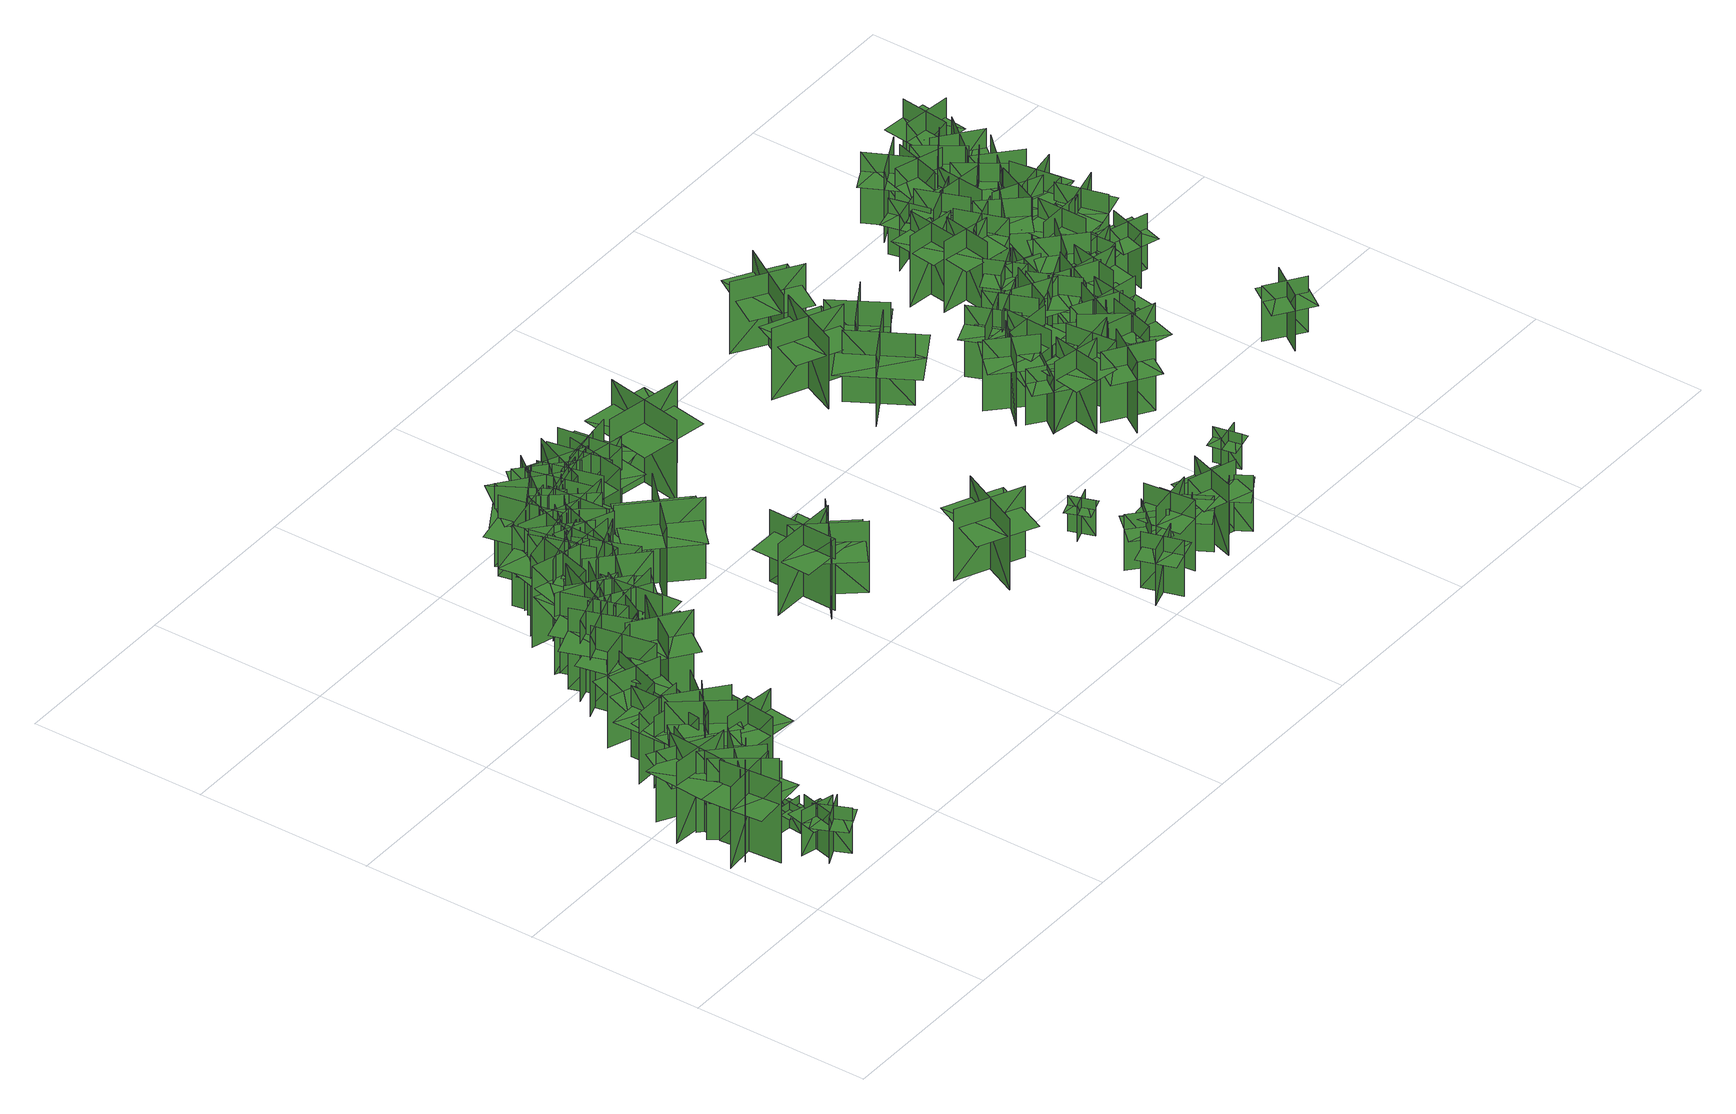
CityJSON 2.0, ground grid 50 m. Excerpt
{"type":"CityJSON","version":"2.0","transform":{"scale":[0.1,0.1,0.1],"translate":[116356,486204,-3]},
"CityObjects":{
"tree1":{"type":"SolitaryVegetationObject","geometry":[{"type":"MultiSurface","lod":"1","boundaries":[[[0,1,2]],[[0,2,3]],[[4,5,6]],[[4,6,7]],[[8,9,10]],[[8,10,11]],[[8,11,12]],[[8,12,13]]]}]},
"tree2":{"type":"SolitaryVegetationObject","geometry":[{"type":"MultiSurface","lod":"1","boundaries":[[[14,15,16]],[[14,16,17]],[[18,19,20]],[[18,20,21]],[[22,23,24]],[[22,24,25]],[[22,25,26]],[[22,26,27]]]}]},
"tree3":{"type":"SolitaryVegetationObject","geometry":[{"type":"MultiSurface","lod":"1","boundaries":[[[28,29,30]],[[28,30,31]],[[32,33,34]],[[32,34,35]],[[36,37,38]],[[36,38,39]],[[36,39,40]],[[36,40,41]]]}]},
"tree4":{"type":"SolitaryVegetationObject","geometry":[{"type":"MultiSurface","lod":"1","boundaries":[[[42,43,44]],[[42,44,45]],[[46,47,48]],[[46,48,49]],[[50,51,52]],[[50,52,53]],[[50,53,54]],[[50,54,55]]]}]},
"tree5":{"type":"SolitaryVegetationObject","geometry":[{"type":"MultiSurface","lod":"1","boundaries":[[[56,57,58]],[[56,58,59]],[[60,61,62]],[[60,62,63]],[[64,65,66]],[[64,66,67]],[[64,67,68]],[[64,68,69]]]}]},
"tree6":{"type":"SolitaryVegetationObject","geometry":[{"type":"MultiSurface","lod":"1","boundaries":[[[70,71,72]],[[70,72,73]],[[74,75,76]],[[74,76,77]],[[78,79,80]],[[78,80,81]],[[78,81,82]],[[78,82,83]]]}]},
"tree7":{"type":"SolitaryVegetationObject","geometry":[{"type":"MultiSurface","lod":"1","boundaries":[[[84,85,86]],[[84,86,87]],[[88,89,90]],[[88,90,91]],[[92,93,94]],[[92,94,95]],[[92,95,96]],[[92,96,97]]]}]},
"tree8":{"type":"SolitaryVegetationObject","geometry":[{"type":"MultiSurface","lod":"1","boundaries":[[[98,99,100]],[[98,100,101]],[[102,103,104]],[[102,104,105]],[[106,107,108]],[[106,108,109]],[[106,109,110]],[[106,110,111]]]}]},
"tree9":{"type":"SolitaryVegetationObject","geometry":[{"type":"MultiSurface","lod":"1","boundaries":[[[112,113,114]],[[112,114,115]],[[116,117,118]],[[116,118,119]],[[120,121,122]],[[120,122,123]],[[120,123,124]],[[120,124,125]]]}]},
"tree10":{"type":"SolitaryVegetationObject","geometry":[{"type":"MultiSurface","lod":"1","boundaries":[[[126,127,128]],[[126,128,129]],[[130,131,132]],[[130,132,133]],[[134,135,136]],[[134,136,137]],[[134,137,138]],[[134,138,139]]]}]},
"tree11":{"type":"SolitaryVegetationObject","geometry":[{"type":"MultiSurface","lod":"1","boundaries":[[[140,141,142]],[[140,142,143]],[[144,145,146]],[[144,146,147]],[[148,149,150]],[[148,150,151]],[[148,151,152]],[[148,152,153]]]}]},
"tree12":{"type":"SolitaryVegetationObject","geometry":[{"type":"MultiSurface","lod":"1","boundaries":[[[154,155,156]],[[154,156,157]],[[158,159,160]],[[158,160,161]],[[162,163,164]],[[162,164,165]],[[162,165,166]],[[162,166,167]]]}]},
"tree13":{"type":"SolitaryVegetationObject","geometry":[{"type":"MultiSurface","lod":"1","boundaries":[[[168,169,170]],[[168,170,171]],[[172,173,174]],[[172,174,175]],[[176,177,178]],[[176,178,179]],[[176,179,180]],[[176,180,181]]]}]},
"tree14":{"type":"SolitaryVegetationObject","geometry":[{"type":"MultiSurface","lod":"1","boundaries":[[[182,183,184]],[[182,184,185]],[[186,187,188]],[[186,188,189]],[[190,191,192]],[[190,192,193]],[[190,193,194]],[[190,194,195]]]}]},
"tree15":{"type":"SolitaryVegetationObject","geometry":[{"type":"MultiSurface","lod":"1","boundaries":[[[196,197,198]],[[196,198,199]],[[200,201,202]],[[200,202,203]],[[204,205,206]],[[204,206,207]],[[204,207,208]],[[204,208,209]]]}]},
"tree16":{"type":"SolitaryVegetationObject","geometry":[{"type":"MultiSurface","lod":"1","boundaries":[[[210,211,212]],[[210,212,213]],[[214,215,216]],[[214,216,217]],[[218,219,220]],[[218,220,221]],[[218,221,222]],[[218,222,223]]]}]},
"tree17":{"type":"SolitaryVegetationObject","geometry":[{"type":"MultiSurface","lod":"1","boundaries":[[[224,225,226]],[[224,226,227]],[[228,229,230]],[[228,230,231]],[[232,233,234]],[[232,234,235]],[[232,235,236]],[[232,236,237]]]}]},
"tree18":{"type":"SolitaryVegetationObject","geometry":[{"type":"MultiSurface","lod":"1","boundaries":[[[238,239,240]],[[238,240,241]],[[242,243,244]],[[242,244,245]],[[246,247,248]],[[246,248,249]],[[246,249,250]],[[246,250,251]]]}]},
"tree19":{"type":"SolitaryVegetationObject","geometry":[{"type":"MultiSurface","lod":"1","boundaries":[[[252,253,254]],[[252,254,255]],[[256,257,258]],[[256,258,259]],[[260,261,262]],[[260,262,263]],[[260,263,264]],[[260,264,265]]]}]},
"tree20":{"type":"SolitaryVegetationObject","geometry":[{"type":"MultiSurface","lod":"1","boundaries":[[[266,267,268]],[[266,268,269]],[[270,271,272]],[[270,272,273]],[[274,275,276]],[[274,276,277]],[[274,277,278]],[[274,278,279]]]}]},
"tree21":{"type":"SolitaryVegetationObject","geometry":[{"type":"MultiSurface","lod":"1","boundaries":[[[280,281,282]],[[280,282,283]],[[284,285,286]],[[284,286,287]],[[288,289,290]],[[288,290,291]],[[288,291,292]],[[288,292,293]]]}]},
"tree22":{"type":"SolitaryVegetationObject","geometry":[{"type":"MultiSurface","lod":"1","boundaries":[[[294,295,296]],[[294,296,297]],[[298,299,300]],[[298,300,301]],[[302,303,304]],[[302,304,305]],[[302,305,306]],[[302,306,307]]]}]},
"tree23":{"type":"SolitaryVegetationObject","geometry":[{"type":"MultiSurface","lod":"1","boundaries":[[[308,309,310]],[[308,310,311]],[[312,313,314]],[[312,314,315]],[[316,317,318]],[[316,318,319]],[[316,319,320]],[[316,320,321]]]}]},
"tree24":{"type":"SolitaryVegetationObject","geometry":[{"type":"MultiSurface","lod":"1","boundaries":[[[322,323,324]],[[322,324,325]],[[326,327,328]],[[326,328,329]],[[330,331,332]],[[330,332,333]],[[330,333,334]],[[330,334,335]]]}]},
"tree25":{"type":"SolitaryVegetationObject","geometry":[{"type":"MultiSurface","lod":"1","boundaries":[[[336,337,338]],[[336,338,339]],[[340,341,342]],[[340,342,343]],[[344,345,346]],[[344,346,347]],[[344,347,348]],[[344,348,349]]]}]},
"tree26":{"type":"SolitaryVegetationObject","geometry":[{"type":"MultiSurface","lod":"1","boundaries":[[[350,351,352]],[[350,352,353]],[[354,355,356]],[[354,356,357]],[[358,359,360]],[[358,360,361]],[[358,361,362]],[[358,362,363]]]}]},
"tree27":{"type":"SolitaryVegetationObject","geometry":[{"type":"MultiSurface","lod":"1","boundaries":[[[364,365,366]],[[364,366,367]],[[368,369,370]],[[368,370,371]],[[372,373,374]],[[372,374,375]],[[372,375,376]],[[372,376,377]]]}]},
"tree28":{"type":"SolitaryVegetationObject","geometry":[{"type":"MultiSurface","lod":"1","boundaries":[[[378,379,380]],[[378,380,381]],[[382,383,384]],[[382,384,385]],[[386,387,388]],[[386,388,389]],[[386,389,390]],[[386,390,391]]]}]},
"tree29":{"type":"SolitaryVegetationObject","geometry":[{"type":"MultiSurface","lod":"1","boundaries":[[[392,393,394]],[[392,394,395]],[[396,397,398]],[[396,398,399]],[[400,401,402]],[[400,402,403]],[[400,403,404]],[[400,404,405]]]}]},
"tree30":{"type":"SolitaryVegetationObject","geometry":[{"type":"MultiSurface","lod":"1","boundaries":[[[406,407,408]],[[406,408,409]],[[410,411,412]],[[410,412,413]],[[414,415,416]],[[414,416,417]],[[414,417,418]],[[414,418,419]]]}]},
"tree31":{"type":"SolitaryVegetationObject","geometry":[{"type":"MultiSurface","lod":"1","boundaries":[[[420,421,422]],[[420,422,423]],[[424,425,426]],[[424,426,427]],[[428,429,430]],[[428,430,431]],[[428,431,432]],[[428,432,433]]]}]},
"tree32":{"type":"SolitaryVegetationObject","geometry":[{"type":"MultiSurface","lod":"1","boundaries":[[[434,435,436]],[[434,436,437]],[[438,439,440]],[[438,440,441]],[[442,443,444]],[[442,444,445]],[[442,445,446]],[[442,446,447]]]}]},
"tree33":{"type":"SolitaryVegetationObject","geometry":[{"type":"MultiSurface","lod":"1","boundaries":[[[448,449,450]],[[448,450,451]],[[452,453,454]],[[452,454,455]],[[456,457,458]],[[456,458,459]],[[456,459,460]],[[456,460,461]]]}]},
"tree34":{"type":"SolitaryVegetationObject","geometry":[{"type":"MultiSurface","lod":"1","boundaries":[[[462,463,464]],[[462,464,465]],[[466,467,468]],[[466,468,469]],[[470,471,472]],[[470,472,473]],[[470,473,474]],[[470,474,475]]]}]},
"tree35":{"type":"SolitaryVegetationObject","geometry":[{"type":"MultiSurface","lod":"1","boundaries":[[[476,477,478]],[[476,478,479]],[[480,481,482]],[[480,482,483]],[[484,485,486]],[[484,486,487]],[[484,487,488]],[[484,488,489]]]}]},
"tree36":{"type":"SolitaryVegetationObject","geometry":[{"type":"MultiSurface","lod":"1","boundaries":[[[490,491,492]],[[490,492,493]],[[494,495,496]],[[494,496,497]],[[498,499,500]],[[498,500,501]],[[498,501,502]],[[498,502,503]]]}]},
"tree37":{"type":"SolitaryVegetationObject","geometry":[{"type":"MultiSurface","lod":"1","boundaries":[[[504,505,506]],[[504,506,507]],[[508,509,510]],[[508,510,511]],[[512,513,514]],[[512,514,515]],[[512,515,516]],[[512,516,517]]]}]},
"tree38":{"type":"SolitaryVegetationObject","geometry":[{"type":"MultiSurface","lod":"1","boundaries":[[[518,519,520]],[[518,520,521]],[[522,523,524]],[[522,524,525]],[[526,527,528]],[[526,528,529]],[[526,529,530]],[[526,530,531]]]}]},
"tree39":{"type":"SolitaryVegetationObject","geometry":[{"type":"MultiSurface","lod":"1","boundaries":[[[532,533,534]],[[532,534,535]],[[536,537,538]],[[536,538,539]],[[540,541,542]],[[540,542,543]],[[540,543,544]],[[540,544,545]]]}]},
"tree40":{"type":"SolitaryVegetationObject","geometry":[{"type":"MultiSurface","lod":"1","boundaries":[[[546,547,548]],[[546,548,549]],[[550,551,552]],[[550,552,553]],[[554,555,556]],[[554,556,557]],[[554,557,558]],[[554,558,559]]]}]},
"tree41":{"type":"SolitaryVegetationObject","geometry":[{"type":"MultiSurface","lod":"1","boundaries":[[[560,561,562]],[[560,562,563]],[[564,565,566]],[[564,566,567]],[[568,569,570]],[[568,570,571]],[[568,571,572]],[[568,572,573]]]}]},
"tree42":{"type":"SolitaryVegetationObject","geometry":[{"type":"MultiSurface","lod":"1","boundaries":[[[574,575,576]],[[574,576,577]],[[578,579,580]],[[578,580,581]],[[582,583,584]],[[582,584,585]],[[582,585,586]],[[582,586,587]]]}]},
"tree43":{"type":"SolitaryVegetationObject","geometry":[{"type":"MultiSurface","lod":"1","boundaries":[[[588,589,590]],[[588,590,591]],[[592,593,594]],[[592,594,595]],[[596,597,598]],[[596,598,599]],[[596,599,600]],[[596,600,601]]]}]},
"tree44":{"type":"SolitaryVegetationObject","geometry":[{"type":"MultiSurface","lod":"1","boundaries":[[[602,603,604]],[[602,604,605]],[[606,607,608]],[[606,608,609]],[[610,611,612]],[[610,612,613]],[[610,613,614]],[[610,614,615]]]}]},
"tree45":{"type":"SolitaryVegetationObject","geometry":[{"type":"MultiSurface","lod":"1","boundaries":[[[616,617,618]],[[616,618,619]],[[620,621,622]],[[620,622,623]],[[624,625,626]],[[624,626,627]],[[624,627,628]],[[624,628,629]]]}]},
"tree46":{"type":"SolitaryVegetationObject","geometry":[{"type":"MultiSurface","lod":"1","boundaries":[[[630,631,632]],[[630,632,633]],[[634,635,636]],[[634,636,637]],[[638,639,640]],[[638,640,641]],[[638,641,642]],[[638,642,643]]]}]},
"tree47":{"type":"SolitaryVegetationObject","geometry":[{"type":"MultiSurface","lod":"1","boundaries":[[[644,645,646]],[[644,646,647]],[[648,649,650]],[[648,650,651]],[[652,653,654]],[[652,654,655]],[[652,655,656]],[[652,656,657]]]}]},
"tree48":{"type":"SolitaryVegetationObject","geometry":[{"type":"MultiSurface","lod":"1","boundaries":[[[658,659,660]],[[658,660,661]],[[662,663,664]],[[662,664,665]],[[666,667,668]],[[666,668,669]],[[666,669,670]],[[666,670,671]]]}]},
"tree49":{"type":"SolitaryVegetationObject","geometry":[{"type":"MultiSurface","lod":"1","boundaries":[[[672,673,674]],[[672,674,675]],[[676,677,678]],[[676,678,679]],[[680,681,682]],[[680,682,683]],[[680,683,684]],[[680,684,685]]]}]},
"tree50":{"type":"SolitaryVegetationObject","geometry":[{"type":"MultiSurface","lod":"1","boundaries":[[[686,687,688]],[[686,688,689]],[[690,691,692]],[[690,692,693]],[[694,695,696]],[[694,696,697]],[[694,697,698]],[[694,698,699]]]}]},
"tree51":{"type":"SolitaryVegetationObject","geometry":[{"type":"MultiSurface","lod":"1","boundaries":[[[700,701,702]],[[700,702,703]],[[704,705,706]],[[704,706,707]],[[708,709,710]],[[708,710,711]],[[708,711,712]],[[708,712,713]]]}]},
"tree52":{"type":"SolitaryVegetationObject","geometry":[{"type":"MultiSurface","lod":"1","boundaries":[[[714,715,716]],[[714,716,717]],[[718,719,720]],[[718,720,721]],[[722,723,724]],[[722,724,725]],[[722,725,726]],[[722,726,727]]]}]},
"tree53":{"type":"SolitaryVegetationObject","geometry":[{"type":"MultiSurface","lod":"1","boundaries":[[[728,729,730]],[[728,730,731]],[[732,733,734]],[[732,734,735]],[[736,737,738]],[[736,738,739]],[[736,739,740]],[[736,740,741]]]}]},
"tree54":{"type":"SolitaryVegetationObject","geometry":[{"type":"MultiSurface","lod":"1","boundaries":[[[742,743,744]],[[742,744,745]],[[746,747,748]],[[746,748,749]],[[750,751,752]],[[750,752,753]],[[750,753,754]],[[750,754,755]]]}]},
"tree55":{"type":"SolitaryVegetationObject","geometry":[{"type":"MultiSurface","lod":"1","boundaries":[[[756,757,758]],[[756,758,759]],[[760,761,762]],[[760,762,763]],[[764,765,766]],[[764,766,767]],[[764,767,768]],[[764,768,769]]]}]},
"tree56":{"type":"SolitaryVegetationObject","geometry":[{"type":"MultiSurface","lod":"1","boundaries":[[[770,771,772]],[[770,772,773]],[[774,775,776]],[[774,776,777]],[[778,779,780]],[[778,780,781]],[[778,781,782]],[[778,782,783]]]}]},
"tree57":{"type":"SolitaryVegetationObject","geometry":[{"type":"MultiSurface","lod":"1","boundaries":[[[784,785,786]],[[784,786,787]],[[788,789,790]],[[788,790,791]],[[792,793,794]],[[792,794,795]],[[792,795,796]],[[792,796,797]]]}]},
"tree58":{"type":"SolitaryVegetationObject","geometry":[{"type":"MultiSurface","lod":"1","boundaries":[[[798,799,800]],[[798,800,801]],[[802,803,804]],[[802,804,805]],[[806,807,808]],[[806,808,809]],[[806,809,810]],[[806,810,811]]]}]},
"tree59":{"type":"SolitaryVegetationObject","geometry":[{"type":"MultiSurface","lod":"1","boundaries":[[[812,813,814]],[[812,814,815]],[[816,817,818]],[[816,818,819]],[[820,821,822]],[[820,822,823]],[[820,823,824]],[[820,824,825]]]}]},
"tree60":{"type":"SolitaryVegetationObject","geometry":[{"type":"MultiSurface","lod":"1","boundaries":[[[826,827,828]],[[826,828,829]],[[830,831,832]],[[830,832,833]],[[834,835,836]],[[834,836,837]],[[834,837,838]],[[834,838,839]]]}]},
"tree61":{"type":"SolitaryVegetationObject","geometry":[{"type":"MultiSurface","lod":"1","boundaries":[[[840,841,842]],[[840,842,843]],[[844,845,846]],[[844,846,847]],[[848,849,850]],[[848,850,851]],[[848,851,852]],[[848,852,853]]]}]},
"tree62":{"type":"SolitaryVegetationObject","geometry":[{"type":"MultiSurface","lod":"1","boundaries":[[[854,855,856]],[[854,856,857]],[[858,859,860]],[[858,860,861]],[[862,863,864]],[[862,864,865]],[[862,865,866]],[[862,866,867]]]}]},
"tree63":{"type":"SolitaryVegetationObject","geometry":[{"type":"MultiSurface","lod":"1","boundaries":[[[868,869,870]],[[868,870,871]],[[872,873,874]],[[872,874,875]],[[876,877,878]],[[876,878,879]],[[876,879,880]],[[876,880,881]]]}]},
"tree64":{"type":"SolitaryVegetationObject","geometry":[{"type":"MultiSurface","lod":"1","boundaries":[[[882,883,884]],[[882,884,885]],[[886,887,888]],[[886,888,889]],[[890,891,892]],[[890,892,893]],[[890,893,894]],[[890,894,895]]]}]},
"tree65":{"type":"SolitaryVegetationObject","geometry":[{"type":"MultiSurface","lod":"1","boundaries":[[[896,897,898]],[[896,898,899]],[[900,901,902]],[[900,902,903]],[[904,905,906]],[[904,906,907]],[[904,905,908]],[[904,908,909]]]}]},
"tree66":{"type":"SolitaryVegetationObject","geometry":[{"type":"MultiSurface","lod":"1","boundaries":[[[910,911,912]],[[910,912,913]],[[914,915,916]],[[914,916,917]],[[918,919,920]],[[918,920,921]],[[918,921,922]],[[918,922,923]]]}]},
"tree67":{"type":"SolitaryVegetationObject","geometry":[{"type":"MultiSurface","lod":"1","boundaries":[[[924,925,926]],[[924,926,927]],[[928,929,930]],[[928,930,931]],[[932,933,934]],[[932,934,935]],[[932,935,936]],[[932,936,937]]]}]},
"tree68":{"type":"SolitaryVegetationObject","geometry":[{"type":"MultiSurface","lod":"1","boundaries":[[[938,939,940]],[[938,940,941]],[[942,943,944]],[[942,944,945]],[[946,947,948]],[[946,948,949]],[[946,949,950]],[[946,950,951]]]}]},
"tree69":{"type":"SolitaryVegetationObject","geometry":[{"type":"MultiSurface","lod":"1","boundaries":[[[952,953,954]],[[952,954,955]],[[956,957,958]],[[956,958,959]],[[960,961,962]],[[960,962,963]],[[960,963,964]],[[960,964,965]]]}]},
"tree70":{"type":"SolitaryVegetationObject","geometry":[{"type":"MultiSurface","lod":"1","boundaries":[[[966,967,968]],[[966,968,969]],[[970,971,972]],[[970,972,973]],[[974,975,976]],[[974,976,977]],[[974,977,978]],[[974,978,979]]]}]},
"tree71":{"type":"SolitaryVegetationObject","geometry":[{"type":"MultiSurface","lod":"1","boundaries":[[[980,981,982]],[[980,982,983]],[[984,985,986]],[[984,986,987]],[[988,989,990]],[[988,990,991]],[[988,991,992]],[[988,992,993]]]}]},
"tree72":{"type":"SolitaryVegetationObject","geometry":[{"type":"MultiSurface","lod":"1","boundaries":[[[994,995,996]],[[994,996,997]],[[998,999,1000]],[[998,1000,1001]],[[1002,1003,1004]],[[1002,1004,1005]],[[1002,1005,1006]],[[1002,1006,1007]]]}]},
"tree73":{"type":"SolitaryVegetationObject","geometry":[{"type":"MultiSurface","lod":"1","boundaries":[[[1008,1009,1010]],[[1008,1010,1011]],[[1012,1013,1014]],[[1012,1014,1015]],[[1016,1017,1018]],[[1016,1018,1019]],[[1016,1019,1020]],[[1016,1020,1021]]]}]},
"tree74":{"type":"SolitaryVegetationObject","geometry":[{"type":"MultiSurface","lod":"1","boundaries":[[[1022,1023,1024]],[[1022,1024,1025]],[[1026,1027,1028]],[[1026,1028,1029]],[[1030,1031,1032]],[[1030,1032,1033]],[[1030,1033,1034]],[[1030,1034,1035]]]}]},
"tree75":{"type":"SolitaryVegetationObject","geometry":[{"type":"MultiSurface","lod":"1","boundaries":[[[1036,1037,1038]],[[1036,1038,1039]],[[1040,1041,1042]],[[1040,1042,1043]],[[1044,1045,1046]],[[1044,1046,1047]],[[1044,1047,1048]],[[1044,1048,1049]]]}]},
"tree76":{"type":"SolitaryVegetationObject","geometry":[{"type":"MultiSurface","lod":"1","boundaries":[[[1050,1051,1052]],[[1050,1052,1053]],[[1054,1055,1056]],[[1054,1056,1057]],[[1058,1059,1060]],[[1058,1060,1061]],[[1058,1061,1062]],[[1058,1062,1063]]]}]},
"tree77":{"type":"SolitaryVegetationObject","geometry":[{"type":"MultiSurface","lod":"1","boundaries":[[[1064,1065,1066]],[[1064,1066,1067]],[[1068,1069,1070]],[[1068,1070,1071]],[[1072,1073,1074]],[[1072,1074,1075]],[[1072,1075,1076]],[[1072,1076,1077]]]}]},
"tree78":{"type":"SolitaryVegetationObject","geometry":[{"type":"MultiSurface","lod":"1","boundaries":[[[1078,1079,1080]],[[1078,1080,1081]],[[1082,1083,1084]],[[1082,1084,1085]],[[1086,1087,1088]],[[1086,1088,1089]],[[1086,1089,1090]],[[1086,1090,1091]]]}]},
"tree79":{"type":"SolitaryVegetationObject","geometry":[{"type":"MultiSurface","lod":"1","boundaries":[[[1092,1093,1094]],[[1092,1094,1095]],[[1096,1097,1098]],[[1096,1098,1099]],[[1100,1101,1102]],[[1100,1102,1103]],[[1100,1103,1104]],[[1100,1104,1105]]]}]},
"tree80":{"type":"SolitaryVegetationObject","geometry":[{"type":"MultiSurface","lod":"1","boundaries":[[[1106,1107,1108]],[[1106,1108,1109]],[[1110,1111,1112]],[[1110,1112,1113]],[[1114,1115,1116]],[[1114,1116,1117]],[[1114,1117,1118]],[[1114,1118,1119]]]}]},
"tree81":{"type":"SolitaryVegetationObject","geometry":[{"type":"MultiSurface","lod":"1","boundaries":[[[1120,1121,1122]],[[1120,1122,1123]],[[1124,1125,1126]],[[1124,1126,1127]],[[1128,1129,1130]],[[1128,1130,1131]],[[1128,1131,1132]],[[1128,1132,1133]]]}]},
"tree82":{"type":"SolitaryVegetationObject","geometry":[{"type":"MultiSurface","lod":"1","boundaries":[[[1134,1135,1136]],[[1134,1136,1137]],[[1138,1139,1140]],[[1138,1140,1141]],[[1142,1143,1144]],[[1142,1144,1145]],[[1142,1145,1146]],[[1142,1146,1147]]]}]},
"tree83":{"type":"SolitaryVegetationObject","geometry":[{"type":"MultiSurface","lod":"1","boundaries":[[[1148,1149,1150]],[[1148,1150,1151]],[[1152,1153,1154]],[[1152,1154,1155]],[[1156,1157,1158]],[[1156,1158,1159]],[[1156,1159,1160]],[[1156,1160,1161]]]}]},
"tree84":{"type":"SolitaryVegetationObject","geometry":[{"type":"MultiSurface","lod":"1","boundaries":[[[1162,1163,1164]],[[1162,1164,1165]],[[1166,1167,1168]],[[1166,1168,1169]],[[1170,1171,1172]],[[1170,1172,1173]],[[1170,1173,1174]],[[1170,1174,1175]]]}]},
"tree85":{"type":"SolitaryVegetationObject","geometry":[{"type":"MultiSurface","lod":"1","boundaries":[[[1176,1177,1178]],[[1176,1178,1179]],[[1180,1181,1182]],[[1180,1182,1183]],[[1184,1185,1186]],[[1184,1186,1187]],[[1184,1187,1188]],[[1184,1188,1189]]]}]},
"tree86":{"type":"SolitaryVegetationObject","geometry":[{"type":"MultiSurface","lod":"1","boundaries":[[[1190,1191,1192]],[[1190,1192,1193]],[[1194,1195,1196]],[[1194,1196,1197]],[[1198,1199,1200]],[[1198,1200,1201]],[[1198,1201,1202]],[[1198,1202,1203]]]}]},
"tree87":{"type":"SolitaryVegetationObject","geometry":[{"type":"MultiSurface","lod":"1","boundaries":[[[1204,1205,1206]],[[1204,1206,1207]],[[1208,1209,1210]],[[1208,1210,1211]],[[1212,1213,1214]],[[1212,1214,1215]],[[1212,1215,1216]],[[1212,1216,1217]]]}]},
"tree88":{"type":"SolitaryVegetationObject","geometry":[{"type":"MultiSurface","lod":"1","boundaries":[[[1218,1219,1220]],[[1218,1220,1221]],[[1222,1223,1224]],[[1222,1224,1225]],[[1226,1227,1228]],[[1226,1228,1229]],[[1226,1229,1230]],[[1226,1230,1231]]]}]},
"tree89":{"type":"SolitaryVegetationObject","geometry":[{"type":"MultiSurface","lod":"1","boundaries":[[[1232,1233,1234]],[[1232,1234,1235]],[[1236,1237,1238]],[[1236,1238,1239]],[[1240,1241,1242]],[[1240,1242,1243]],[[1240,1243,1244]],[[1240,1244,1245]]]}]},
"tree90":{"type":"SolitaryVegetationObject","geometry":[{"type":"MultiSurface","lod":"1","boundaries":[[[1246,1247,1248]],[[1246,1248,1249]],[[1250,1251,1252]],[[1250,1252,1253]],[[1254,1255,1256]],[[1254,1256,1257]],[[1254,1257,1258]],[[1254,1258,1259]]]}]},
"tree91":{"type":"SolitaryVegetationObject","geometry":[{"type":"MultiSurface","lod":"1","boundaries":[[[1260,1261,1262]],[[1260,1262,1263]],[[1264,1265,1266]],[[1264,1266,1267]],[[1268,1269,1270]],[[1268,1270,1271]],[[1268,1271,1272]],[[1268,1272,1273]]]}]},
"tree92":{"type":"SolitaryVegetationObject","geometry":[{"type":"MultiSurface","lod":"1","boundaries":[[[1274,1275,1276]],[[1274,1276,1277]],[[1278,1279,1280]],[[1278,1280,1281]],[[1282,1283,1284]],[[1282,1284,1285]],[[1282,1285,1286]],[[1282,1286,1287]]]}]},
"tree93":{"type":"SolitaryVegetationObject","geometry":[{"type":"MultiSurface","lod":"1","boundaries":[[[1288,1289,1290]],[[1288,1290,1291]],[[1292,1293,1294]],[[1292,1294,1295]],[[1296,1297,1298]],[[1296,1298,1299]],[[1296,1299,1300]],[[1296,1300,1301]]]}]},
"tree94":{"type":"SolitaryVegetationObject","geometry":[{"type":"MultiSurface","lod":"1","boundaries":[[[1302,1303,1304]],[[1302,1304,1305]],[[1306,1307,1308]],[[1306,1308,1309]],[[1310,1311,1312]],[[1310,1312,1313]],[[1310,1313,1314]],[[1310,1314,1315]]]}]},
"tree95":{"type":"SolitaryVegetationObject","geometry":[{"type":"MultiSurface","lod":"1","boundaries":[[[1316,1317,1318]],[[1316,1318,1319]],[[1320,1321,1322]],[[1320,1322,1323]],[[1324,1325,1326]],[[1324,1326,1327]],[[1324,1327,1328]],[[1324,1328,1329]]]}]},
"tree96":{"type":"SolitaryVegetationObject","geometry":[{"type":"MultiSurface","lod":"1","boundaries":[[[1330,1331,1332]],[[1330,1332,1333]],[[1334,1335,1336]],[[1334,1336,1337]],[[1338,1339,1340]],[[1338,1340,1341]],[[1338,1341,1342]],[[1338,1342,1343]]]}]},
"tree97":{"type":"SolitaryVegetationObject","geometry":[{"type":"MultiSurface","lod":"1","boundaries":[[[1344,1345,1346]],[[1344,1346,1347]],[[1348,1349,1350]],[[1348,1350,1351]],[[1352,1353,1354]],[[1352,1354,1355]],[[1352,1355,1356]],[[1352,1356,1357]]]}]},
"tree98":{"type":"SolitaryVegetationObject","geometry":[{"type":"MultiSurface","lod":"1","boundaries":[[[1358,1359,1360]],[[1358,1360,1361]],[[1362,1363,1364]],[[1362,1364,1365]],[[1366,1367,1368]],[[1366,1368,1369]],[[1366,1369,1370]],[[1366,1370,1371]]]}]},
"tree99":{"type":"SolitaryVegetationObject","geometry":[{"type":"MultiSurface","lod":"1","boundaries":[[[1372,1373,1374]],[[1372,1374,1375]],[[1376,1377,1378]],[[1376,1378,1379]],[[1380,1381,1382]],[[1380,1382,1383]],[[1380,1383,1384]],[[1380,1384,1385]]]}]},
"tree100":{"type":"SolitaryVegetationObject","geometry":[{"type":"MultiSurface","lod":"1","boundaries":[[[1386,1387,1388]],[[1386,1388,1389]],[[1390,1391,1392]],[[1390,1392,1393]],[[1394,1395,1396]],[[1394,1396,1397]],[[1394,1397,1398]],[[1394,1398,1399]]]}]},
"tree101":{"type":"SolitaryVegetationObject","geometry":[{"type":"MultiSurface","lod":"1","boundaries":[[[1400,1401,1402]],[[1400,1402,1403]],[[1404,1405,1406]],[[1404,1406,1407]],[[1408,1409,1410]],[[1408,1410,1411]],[[1408,1411,1412]],[[1408,1412,1413]]]}]},
"tree102":{"type":"SolitaryVegetationObject","geometry":[{"type":"MultiSurface","lod":"1","boundaries":[[[1414,1415,1416]],[[1414,1416,1417]],[[1418,1419,1420]],[[1418,1420,1421]],[[1422,1423,1424]],[[1422,1424,1425]],[[1422,1425,1426]],[[1422,1426,1427]]]}]},
"tree103":{"type":"SolitaryVegetationObject","geometry":[{"type":"MultiSurface","lod":"1","boundaries":[[[1428,1429,1430]],[[1428,1430,1431]],[[1432,1433,1434]],[[1432,1434,1435]],[[1436,1437,1438]],[[1436,1438,1439]],[[1436,1439,1440]],[[1436,1440,1441]]]}]},
"tree104":{"type":"SolitaryVegetationObject","geometry":[{"type":"MultiSurface","lod":"1","boundaries":[[[1442,1443,1444]],[[1442,1444,1445]],[[1446,1447,1448]],[[1446,1448,1449]],[[1450,1451,1452]],[[1450,1452,1453]],[[1450,1453,1454]],[[1450,1454,1455]]]}]}
},
"vertices":[
[91,360,10],[105,184,10],[105,184,256],[91,360,256],[14,271,10],[190,285,10],[190,285,256],[14,271,256],[14,271,187],[21,183,187],[197,197,187],[190,285,187],[183,373,187],[7,359,187],
[180,245,10],[77,389,10],[77,389,256],[180,245,256],[200,361,10],[56,258,10],[56,258,256],[200,361,256],[200,361,187],[149,433,187],[5,330,187],[56,258,187],[108,186,187],[252,289,187],
[19,438,11],[195,423,11],[195,423,257],[19,438,257],[94,348,11],[110,524,11],[110,524,257],[94,348,257],[94,348,188],[183,340,188],[198,516,188],[110,524,188],[21,532,188],[6,355,188],
[234,64,14],[193,155,14],[193,155,152],[234,64,152],[258,126,14],[167,85,14],[167,85,152],[258,126,152],[258,126,113],[237,172,113],[147,130,113],[167,85,113],[188,40,113],[278,81,113],
[210,191,14],[185,95,14],[185,95,152],[210,191,152],[153,158,14],[249,133,14],[249,133,152],[153,158,152],[153,158,113],[140,110,113],[236,85,113],[249,133,113],[262,181,113],[166,207,113],
[212,304,9],[85,427,9],[85,427,256],[212,304,256],[211,422,9],[87,295,9],[87,295,256],[211,422,256],[211,422,187],[147,484,187],[24,357,187],[87,295,187],[151,233,187],[274,360,187],
[195,453,11],[61,530,11],[61,530,227],[195,453,227],[169,553,11],[92,418,11],[92,418,227],[169,553,227],[169,553,166],[101,591,166],[24,457,166],[92,418,166],[159,380,166],[236,514,166],
[226,214,14],[234,285,14],[234,285,92],[226,214,92],[265,246,14],[194,254,14],[194,254,92],[265,246,92],[263,247,70],[266,278,70],[201,285,70],[197,254,70],[194,223,70],[259,215,70],
[313,468,12],[202,606,12],[202,606,258],[313,468,258],[327,585,12],[188,474,12],[188,474,258],[327,585,258],[327,585,189],[271,654,189],[133,543,189],[188,474,189],[244,405,189],[382,516,189],
[255,678,11],[232,525,11],[232,525,227],[255,678,227],[172,617,11],[325,595,11],[325,595,227],[172,617,227],[172,617,166],[160,540,166],[314,518,166],[325,595,166],[336,671,166],[183,694,166],
[244,583,11],[244,738,11],[244,738,227],[244,583,227],[317,655,11],[163,655,11],[163,655,227],[317,655,227],[317,655,166],[317,733,166],[162,733,166],[163,655,166],[163,578,166],[318,578,166],
[355,515,13],[219,627,13],[219,627,259],[355,515,259],[345,632,13],[232,496,13],[232,496,259],[345,632,259],[345,632,190],[277,688,190],[164,552,190],[232,496,190],[300,439,190],[413,576,190],
[357,533,14],[339,379,14],[339,379,230],[357,533,230],[276,469,14],[430,451,14],[430,451,230],[276,469,230],[276,469,169],[267,392,169],[421,375,169],[430,451,169],[439,528,169],[285,546,169],
[384,751,11],[239,805,11],[239,805,226],[384,751,226],[342,845,11],[287,700,11],[287,700,226],[342,845,226],[342,845,166],[269,872,166],[215,727,166],[287,700,166],[360,673,166],[414,818,166],
[354,939,10],[389,765,10],[389,765,256],[354,939,256],[288,841,10],[462,876,10],[462,876,256],[288,841,256],[288,841,187],[306,754,187],[479,789,187],[462,876,187],[444,963,187],[271,928,187],
[483,972,13],[316,913,13],[316,913,259],[483,972,259],[377,1024,13],[436,857,13],[436,857,259],[377,1024,259],[377,1024,190],[293,994,190],[352,827,190],[436,857,190],[519,886,190],[460,1053,190],
[406,873,14],[550,770,14],[550,770,261],[406,873,261],[425,757,14],[528,900,14],[528,900,261],[425,757,261],[425,757,192],[496,705,192],[600,848,192],[528,900,192],[456,952,192],[353,808,192],
[522,1022,13],[352,970,13],[352,970,259],[522,1022,259],[418,1078,13],[470,909,13],[470,909,259],[418,1078,259],[418,1078,190],[333,1052,190],[385,883,190],[470,909,190],[554,935,190],[502,1104,190],
[539,849,16],[474,952,16],[474,952,185],[539,849,185],[557,928,16],[455,863,16],[455,863,185],[557,928,185],[557,928,138],[525,979,138],[422,914,138],[455,863,138],[487,811,138],[590,877,138],
[585,917,12],[431,1004,12],[431,1004,258],[585,917,258],[554,1031,12],[467,877,12],[467,877,258],[554,1031,258],[554,1031,189],[477,1074,189],[390,920,189],[467,877,189],[544,833,189],[631,988,189],
[406,1086,13],[567,1011,13],[567,1011,259],[406,1086,259],[446,975,13],[521,1136,13],[521,1136,259],[446,975,259],[446,975,190],[526,938,190],[601,1098,190],[521,1136,190],[440,1173,190],[366,1012,190],
[562,1096,13],[449,960,13],[449,960,259],[562,1096,259],[445,1086,13],[581,973,13],[581,973,259],[445,1086,259],[445,1086,190],[388,1017,190],[524,904,190],[581,973,190],[637,1041,190],[501,1154,190],
[550,865,14],[534,1041,14],[534,1041,261],[550,865,261],[627,955,14],[450,939,14],[450,939,261],[627,955,261],[627,955,192],[619,1043,192],[442,1027,192],[450,939,192],[458,851,192],[635,867,192],
[524,1010,17],[645,1000,17],[645,1000,186],[524,1010,186],[575,948,17],[586,1069,17],[586,1069,186],[575,948,186],[575,948,139],[636,942,139],[646,1064,139],[586,1069,139],[525,1074,139],[515,953,139],
[632,1144,15],[462,1194,15],[462,1194,261],[632,1144,261],[576,1248,15],[526,1078,15],[526,1078,261],[576,1248,261],[576,1248,192],[491,1273,192],[441,1103,192],[526,1078,192],[611,1053,192],[661,1223,192],
[557,1112,16],[685,990,16],[685,990,262],[557,1112,262],[559,994,16],[681,1122,16],[681,1122,262],[559,994,262],[559,994,193],[624,933,193],[745,1062,193],[681,1122,193],[616,1183,193],[495,1054,193],
[513,1167,15],[682,1220,15],[682,1220,261],[513,1167,261],[617,1112,15],[564,1281,15],[564,1281,261],[617,1112,261],[617,1112,192],[701,1138,192],[648,1307,192],[564,1281,192],[479,1255,192],[532,1086,192],
[604,1159,16],[571,1333,16],[571,1333,262],[604,1159,262],[671,1256,16],[497,1223,16],[497,1223,262],[671,1256,262],[671,1256,193],[654,1343,193],[480,1310,193],[497,1223,193],[514,1136,193],[688,1170,193],
[616,1187,16],[683,1023,16],[683,1023,263],[616,1187,263],[570,1078,16],[733,1146,16],[733,1146,263],[570,1078,263],[570,1078,194],[603,997,194],[767,1064,194],[733,1146,194],[700,1228,194],[536,1160,194],
[729,1159,16],[552,1163,16],[552,1163,262],[729,1159,262],[648,1245,16],[644,1068,16],[644,1068,262],[648,1245,262],[648,1245,193],[559,1247,193],[555,1070,193],[644,1068,193],[732,1066,193],[736,1243,193],
[704,1178,17],[572,1296,17],[572,1296,264],[704,1178,264],[698,1296,17],[580,1164,17],[580,1164,264],[698,1296,264],[698,1296,194],[632,1355,194],[514,1223,194],[580,1164,194],[646,1105,194],[764,1237,194],
[653,1117,18],[717,1282,18],[717,1282,264],[653,1117,264],[761,1163,18],[596,1228,18],[596,1228,264],[761,1163,264],[761,1163,195],[793,1246,195],[629,1310,195],[596,1228,195],[564,1146,195],[729,1081,195],
[687,1372,17],[628,1205,17],[628,1205,263],[687,1372,263],[580,1322,17],[747,1263,17],[747,1263,263],[580,1322,263],[580,1322,194],[551,1238,194],[718,1179,194],[747,1263,194],[777,1347,194],[610,1405,194],
[746,1365,18],[573,1331,18],[573,1331,264],[746,1365,264],[649,1431,18],[683,1258,18],[683,1258,264],[649,1431,264],[649,1431,195],[562,1414,195],[597,1240,195],[683,1258,195],[770,1275,195],[735,1449,195],
[768,1172,18],[660,1312,18],[660,1312,264],[768,1172,264],[784,1289,18],[644,1181,18],[644,1181,264],[784,1289,264],[784,1289,195],[730,1359,195],[590,1251,195],[644,1181,195],[698,1111,195],[838,1219,195],
[671,1256,18],[848,1264,18],[848,1264,265],[671,1256,265],[758,1176,18],[750,1353,18],[750,1353,265],[758,1176,265],[758,1176,196],[846,1180,196],[838,1357,196],[750,1353,196],[661,1349,196],[669,1172,196],
[674,1460,18],[765,1309,18],[765,1309,264],[674,1460,264],[645,1346,18],[796,1438,18],[796,1438,264],[645,1346,264],[645,1346,195],[691,1270,195],[842,1362,195],[796,1438,195],[751,1513,195],[599,1422,195],
[691,1366,17],[805,1231,17],[805,1231,264],[691,1366,264],[681,1248,17],[815,1363,17],[815,1363,264],[681,1248,264],[681,1248,195],[738,1181,195],[873,1295,195],[815,1363,195],[758,1430,195],[623,1316,195],
[703,1342,18],[812,1482,18],[812,1482,264],[703,1342,264],[821,1356,18],[681,1465,18],[681,1465,264],[821,1356,264],[821,1356,196],[875,1426,196],[735,1535,196],[681,1465,196],[626,1395,196],[766,1286,196],
[937,1175,20],[775,1014,20],[775,1014,268],[937,1175,268],[774,1174,20],[935,1012,20],[935,1012,268],[774,1174,268],[780,1168,199],[709,1097,199],[858,948,199],[929,1018,199],[1000,1089,199],[851,1238,199],
[712,1328,18],[884,1369,18],[884,1369,265],[712,1328,265],[812,1266,18],[771,1438,18],[771,1438,265],[812,1266,265],[812,1266,196],[898,1287,196],[857,1459,196],[771,1438,196],[685,1417,196],[726,1245,196],
[884,1349,18],[753,1468,18],[753,1468,265],[884,1349,265],[879,1467,18],[760,1335,18],[760,1335,265],[879,1467,265],[879,1467,196],[813,1526,196],[694,1395,196],[760,1335,196],[826,1276,196],[944,1408,196],
[761,1328,19],[932,1371,19],[932,1371,265],[761,1328,265],[862,1267,19],[818,1438,19],[818,1438,265],[862,1267,265],[862,1267,196],[947,1288,196],[904,1460,196],[818,1438,196],[732,1417,196],[776,1245,196],
[1016,877,22],[1011,676,22],[1011,676,239],[1016,877,239],[913,777,22],[1114,772,22],[1114,772,239],[913,777,239],[922,777,179],[919,689,179],[1104,685,179],[1106,772,179],[1108,860,179],[924,864,179],
[978,663,22],[1130,793,22],[1130,793,239],[978,663,239],[1120,653,22],[990,806,22],[990,806,239],[1120,653,239],[1115,660,179],[1182,716,179],[1062,857,179],[996,800,179],[929,743,179],[1048,603,179],
[939,1371,18],[777,1442,18],[777,1442,265],[939,1371,265],[897,1481,18],[825,1319,18],[825,1319,265],[897,1481,265],[897,1481,196],[816,1517,196],[744,1355,196],[825,1319,196],[906,1283,196],[978,1445,196],
[993,1395,19],[819,1364,19],[819,1364,265],[993,1395,265],[896,1463,19],[928,1289,19],[928,1289,265],[896,1463,265],[896,1463,196],[809,1447,196],[841,1273,196],[928,1289,196],[1015,1305,196],[983,1479,196],
[941,1425,20],[909,1251,20],[909,1251,266],[941,1425,266],[844,1359,20],[1018,1327,20],[1018,1327,266],[844,1359,266],[844,1359,197],[828,1272,197],[1002,1240,197],[1018,1327,197],[1034,1414,197],[859,1446,197],
[1051,1403,19],[876,1379,19],[876,1379,265],[1051,1403,265],[958,1475,19],[982,1299,19],[982,1299,265],[958,1475,265],[958,1475,196],[870,1463,196],[894,1287,196],[982,1299,196],[1069,1311,196],[1046,1487,196],
[1281,514,21],[1462,429,21],[1462,429,238],[1281,514,238],[1330,380,21],[1416,561,21],[1416,561,238],[1330,380,238],[1334,388,178],[1413,350,178],[1492,516,178],[1413,554,178],[1333,591,178],[1255,425,178],
[1526,127,21],[1559,19,21],[1559,19,191],[1526,127,191],[1488,54,21],[1596,87,21],[1596,87,191],[1488,54,191],[1488,54,147],[1504,2,147],[1612,35,147],[1596,87,147],[1580,139,147],[1472,106,147],
[1055,1389,19],[1281,1348,19],[1281,1348,268],[1055,1389,268],[1150,1255,19],[1191,1481,19],[1191,1481,268],[1150,1255,268],[1152,1264,199],[1250,1246,199],[1288,1453,199],[1189,1471,199],[1091,1489,199],[1053,1282,199],
[1559,119,23],[1634,203,23],[1634,203,193],[1559,119,193],[1641,124,23],[1557,199,23],[1557,199,193],[1641,124,193],[1641,124,149],[1677,165,149],[1593,240,149],[1557,199,149],[1521,159,149],[1605,84,149],
[1649,206,15],[1666,63,15],[1666,63,231],[1649,206,231],[1585,123,15],[1727,140,15],[1727,140,231],[1585,123,231],[1585,123,175],[1593,55,175],[1735,71,175],[1727,140,175],[1719,208,175],[1577,192,175],
[1632,339,23],[1608,406,23],[1608,406,131],[1632,339,131],[1654,386,23],[1587,362,23],[1587,362,131],[1654,386,131],[1654,386,103],[1643,419,103],[1575,395,103],[1587,362,103],[1598,330,103],[1666,353,103],
[1696,166,19],[1753,68,19],[1753,68,189],[1696,166,189],[1675,86,19],[1772,143,19],[1772,143,189],[1675,86,189],[1675,86,145],[1703,39,145],[1800,96,145],[1772,143,145],[1745,190,145],[1648,133,145],
[1762,31,18],[1808,167,18],[1808,167,235],[1762,31,235],[1855,78,18],[1720,124,18],[1720,124,235],[1855,78,235],[1855,78,178],[1878,143,178],[1742,190,178],[1720,124,178],[1697,59,178],[1833,13,178],
[1794,58,21],[1890,116,21],[1890,116,191],[1794,58,191],[1874,39,21],[1816,135,21],[1816,135,191],[1874,39,191],[1874,39,147],[1920,67,147],[1862,163,147],[1816,135,147],[1769,107,147],[1828,11,147],
[1846,1135,20],[1846,1135,237],[1685,1040,237],[1685,1040,20],[1812,1013,20],[1812,1013,237],[1721,1168,237],[1721,1168,20],[1826,989,167],[1907,1036,167],[1793,1230,167],[1713,1183,167],[1632,1135,167],[1746,941,167],
[1624,1310,21],[1807,1226,21],[1807,1226,239],[1624,1310,239],[1675,1176,21],[1759,1358,21],[1759,1358,239],[1675,1176,239],[1679,1183,178],[1758,1147,178],[1835,1314,178],[1756,1351,178],[1676,1387,178],[1599,1220,178],
[2063,210,22],[2047,286,22],[2047,286,130],[2063,210,130],[2092,253,22],[2016,237,22],[2016,237,130],[2092,253,130],[2092,253,100],[2083,291,100],[2008,275,100],[2016,237,100],[2024,199,100],[2100,216,100],
[1993,678,22],[1903,746,22],[1903,746,192],[1993,678,192],[1981,759,22],[1913,669,22],[1913,669,192],[1981,759,192],[1981,759,148],[1938,792,148],[1870,702,148],[1913,669,148],[1957,637,148],[2024,727,148],
[1887,763,21],[1987,866,21],[1987,866,237],[1887,763,237],[1992,765,21],[1889,865,21],[1889,865,237],[1992,765,237],[1992,765,180],[2040,815,180],[1937,915,180],[1889,865,180],[1841,816,180],[1944,716,180],
[1920,671,19],[2061,645,19],[2061,645,236],[1920,671,236],[1979,586,19],[2005,727,19],[2005,727,236],[1979,586,236],[1979,586,179],[2047,573,179],[2073,714,179],[2005,727,179],[1937,739,179],[1912,598,179],
[1880,1137,20],[1794,1277,20],[1794,1277,239],[1880,1137,239],[1905,1246,20],[1765,1160,20],[1765,1160,239],[1905,1246,239],[1884,1140,166],[1798,1280,166],[1728,1237,166],[1814,1097,166],[1855,1315,166],[1941,1175,166],
[1716,1504,22],[1887,1398,22],[1887,1398,240],[1716,1504,240],[1750,1365,22],[1856,1535,22],[1856,1535,240],[1750,1365,240],[1755,1372,179],[1829,1326,179],[1926,1482,179],[1852,1528,179],[1777,1574,179],[1680,1418,179],
[2141,526,19],[2021,604,19],[2021,604,235],[2141,526,235],[2119,628,19],[2040,508,19],[2040,508,235],[2119,628,235],[2119,628,179],[2061,666,179],[1982,546,179],[2040,508,179],[2098,470,179],[2176,590,179],
[2019,753,21],[2025,897,21],[2025,897,237],[2019,753,237],[2095,825,21],[1952,831,21],[1952,831,237],[2095,825,237],[2095,825,181],[2098,894,181],[1955,900,181],[1952,831,181],[1949,762,181],[2093,756,181],
[2066,742,19],[2080,600,19],[2080,600,235],[2066,742,235],[2000,661,19],[2143,675,19],[2143,675,235],[2000,661,235],[2000,661,179],[2007,593,179],[2150,606,179],[2143,675,179],[2137,744,179],[1994,730,179],
[1941,895,17],[2074,950,17],[2074,950,234],[1941,895,234],[2038,856,17],[1983,988,17],[1983,988,234],[2038,856,234],[2038,856,177],[2102,882,177],[2047,1014,177],[1983,988,177],[1919,962,177],[1974,829,177],
[2008,892,22],[2140,947,22],[2140,947,239],[2008,892,239],[2105,853,22],[2050,985,22],[2050,985,239],[2105,853,239],[2105,853,182],[2168,879,182],[2113,1012,182],[2050,985,182],[1986,959,182],[2041,826,182],
[2109,741,19],[2199,629,19],[2199,629,236],[2109,741,236],[2098,637,19],[2210,726,19],[2210,726,236],[2098,637,236],[2098,637,179],[2141,583,179],[2253,672,179],[2210,726,179],[2167,780,179],[2055,690,179],
[2093,801,21],[2170,719,21],[2170,719,191],[2093,801,191],[2091,719,21],[2173,796,21],[2173,796,191],[2091,719,191],[2091,719,147],[2129,680,147],[2210,757,147],[2173,796,147],[2135,836,147],[2054,758,147],
[2217,706,19],[2175,569,19],[2175,569,235],[2217,706,235],[2125,657,19],[2262,615,19],[2262,615,235],[2125,657,235],[2125,657,179],[2105,591,179],[2242,549,179],[2262,615,179],[2282,680,179],[2145,723,179],
[2257,709,19],[2129,775,19],[2129,775,235],[2257,709,235],[2225,809,19],[2159,681,19],[2159,681,235],[2225,809,235],[2225,809,179],[2163,840,179],[2097,713,179],[2159,681,179],[2220,650,179],[2286,777,179],
[2181,969,21],[2114,842,21],[2114,842,238],[2181,969,238],[2081,937,21],[2208,870,21],[2208,870,238],[2081,937,238],[2081,937,181],[2049,876,181],[2176,809,181],[2208,870,181],[2240,931,181],[2113,998,181],
[2238,659,18],[2264,800,18],[2264,800,234],[2238,659,234],[2324,719,18],[2183,745,18],[2183,745,234],[2324,719,234],[2324,719,178],[2336,787,178],[2195,813,178],[2183,745,178],[2171,677,178],[2312,651,178],
[2239,815,21],[2180,946,21],[2180,946,237],[2239,815,237],[2275,914,21],[2145,854,21],[2145,854,237],[2275,914,237],[2275,914,180],[2246,976,180],[2116,917,180],[2145,854,180],[2173,791,180],[2304,851,180],
[2328,827,18],[2201,893,18],[2201,893,235],[2328,827,235],[2296,926,18],[2230,799,18],[2230,799,235],[2296,926,235],[2296,926,178],[2234,958,178],[2168,830,178],[2230,799,178],[2291,767,178],[2357,894,178],
[2212,1099,21],[2258,996,21],[2258,996,191],[2212,1099,191],[2183,1022,21],[2286,1068,21],[2286,1068,191],[2183,1022,191],[2183,1022,146],[2205,973,146],[2308,1019,146],[2286,1068,146],[2263,1118,146],[2161,1071,146],
[2249,964,18],[2294,1067,18],[2294,1067,188],[2249,964,188],[2325,994,18],[2222,1040,18],[2222,1040,188],[2325,994,188],[2325,994,144],[2347,1044,144],[2244,1090,144],[2222,1040,144],[2200,991,144],[2303,945,144],
[2133,1260,21],[2275,1240,21],[2275,1240,237],[2133,1260,237],[2196,1177,21],[2216,1318,21],[2216,1318,237],[2196,1177,237],[2196,1177,181],[2264,1167,181],[2284,1309,181],[2216,1318,181],[2148,1328,181],[2128,1186,181],
[2255,864,18],[2395,833,18],[2395,833,234],[2255,864,234],[2311,776,18],[2342,916,18],[2342,916,234],[2311,776,234],[2311,776,177],[2379,761,177],[2410,901,177],[2342,916,177],[2275,931,177],[2244,791,177],
[2163,1179,21],[2304,1153,21],[2304,1153,237],[2163,1179,237],[2223,1093,21],[2248,1234,21],[2248,1234,237],[2223,1093,237],[2223,1093,181],[2291,1081,181],[2316,1222,181],[2248,1234,181],[2180,1247,181],[2155,1105,181],
[2407,913,17],[2301,1011,17],[2301,1011,234],[2407,913,234],[2402,1018,17],[2305,913,17],[2305,913,234],[2402,1018,234],[2402,1018,177],[2351,1065,177],[2254,959,177],[2305,913,177],[2355,866,177],[2453,971,177],
[2382,1199,19],[2247,1151,19],[2247,1151,235],[2382,1199,235],[2288,1243,19],[2335,1108,19],[2335,1108,235],[2288,1243,235],[2288,1243,179],[2223,1220,179],[2270,1085,179],[2335,1108,179],[2401,1131,179],[2353,1266,179],
[2301,1320,23],[2276,1430,23],[2276,1430,193],[2301,1320,193],[2344,1390,23],[2235,1365,23],[2235,1365,193],[2344,1390,193],[2344,1390,148],[2332,1443,148],[2223,1418,148],[2235,1365,148],[2247,1312,148],[2356,1337,148],
[2623,413,18],[2523,482,18],[2523,482,187],[2623,413,187],[2609,493,18],[2540,392,18],[2540,392,187],[2609,493,187],[2609,493,140],[2558,527,140],[2489,427,140],[2540,392,140],[2590,358,140],[2659,458,140],
[2254,1277,19],[2388,1329,19],[2388,1329,235],[2254,1277,235],[2350,1235,19],[2298,1369,19],[2298,1369,235],[2350,1235,235],[2350,1235,179],[2414,1260,179],[2362,1394,179],[2298,1369,179],[2234,1344,179],[2286,1210,179],
[2451,987,18],[2455,874,18],[2455,874,188],[2451,987,188],[2395,926,18],[2508,930,18],[2508,930,188],[2395,926,188],[2395,926,144],[2397,872,144],[2510,876,144],[2508,930,144],[2506,985,144],[2393,980,144],
[2330,1118,21],[2436,1214,21],[2436,1214,237],[2330,1118,237],[2435,1114,21],[2338,1220,21],[2338,1220,237],[2435,1114,237],[2435,1114,181],[2486,1160,181],[2390,1266,181],[2338,1220,181],[2287,1174,181],[2384,1067,181],
[2368,1027,21],[2511,1028,21],[2511,1028,237],[2368,1027,237],[2443,954,21],[2442,1097,21],[2442,1097,237],[2443,954,237],[2443,954,181],[2512,954,181],[2511,1097,181],[2442,1097,181],[2373,1097,181],[2374,954,181],
[2389,1229,20],[2403,1372,20],[2403,1372,236],[2389,1229,236],[2469,1296,20],[2327,1310,20],[2327,1310,236],[2469,1296,236],[2469,1296,180],[2476,1365,180],[2334,1379,180],[2327,1310,180],[2320,1242,180],[2463,1228,180],
[2493,1239,20],[2434,1109,20],[2434,1109,237],[2493,1239,237],[2395,1202,20],[2526,1143,20],[2526,1143,237],[2395,1202,237],[2395,1202,180],[2367,1140,180],[2497,1080,180],[2526,1143,180],[2554,1206,180],[2424,1265,180],
[2599,882,20],[2491,916,20],[2491,916,190],[2599,882,190],[2560,955,20],[2526,847,20],[2526,847,190],[2560,955,190],[2560,955,146],[2508,971,146],[2475,863,146],[2526,847,146],[2578,831,146],[2612,938,146],
[2408,1433,20],[2343,1561,20],[2343,1561,236],[2408,1433,236],[2440,1532,20],[2312,1468,20],[2312,1468,236],[2440,1532,236],[2440,1532,179],[2409,1594,179],[2281,1529,179],[2312,1468,179],[2343,1406,179],[2471,1471,179],
[2473,1409,21],[2336,1452,21],[2336,1452,237],[2473,1409,237],[2423,1502,21],[2381,1365,21],[2381,1365,237],[2423,1502,237],[2423,1502,181],[2358,1522,181],[2315,1385,181],[2381,1365,181],[2447,1344,181],[2489,1481,181],
[2464,1019,21],[2603,1054,21],[2603,1054,237],[2464,1019,237],[2554,966,21],[2519,1105,21],[2519,1105,237],[2554,966,237],[2554,966,180],[2621,983,180],[2585,1122,180],[2519,1105,180],[2452,1088,180],[2487,949,180],
[2516,1240,20],[2436,1359,20],[2436,1359,236],[2516,1240,236],[2535,1343,20],[2416,1262,20],[2416,1262,236],[2535,1343,236],[2535,1343,180],[2497,1400,180],[2378,1319,180],[2416,1262,180],[2455,1205,180],[2574,1285,180],
[2522,1242,23],[2543,1101,23],[2543,1101,239],[2522,1242,239],[2461,1158,23],[2602,1179,23],[2602,1179,239],[2461,1158,239],[2461,1158,182],[2471,1090,182],[2612,1111,182],[2602,1179,182],[2592,1247,182],[2450,1226,182],
[2517,1361,21],[2436,1480,21],[2436,1480,237],[2517,1361,237],[2536,1464,21],[2418,1383,21],[2418,1383,237],[2536,1464,237],[2536,1464,181],[2497,1521,181],[2379,1440,181],[2418,1383,181],[2456,1326,181],[2575,1407,181],
[2588,1239,21],[2483,1337,21],[2483,1337,237],[2588,1239,237],[2584,1343,21],[2486,1239,21],[2486,1239,237],[2584,1343,237],[2584,1343,181],[2533,1390,181],[2436,1285,181],[2486,1239,181],[2537,1192,181],[2634,1296,181],
[2487,1457,20],[2599,1368,20],[2599,1368,237],[2487,1457,237],[2499,1353,20],[2589,1465,20],[2589,1465,237],[2499,1353,237],[2499,1353,180],[2553,1310,180],[2643,1422,180],[2589,1465,180],[2535,1508,180],[2445,1396,180],
[2644,1521,21],[2502,1538,21],[2502,1538,237],[2644,1521,237],[2579,1603,21],[2562,1461,21],[2562,1461,237],[2579,1603,237],[2579,1603,181],[2511,1611,181],[2494,1469,181],[2562,1461,181],[2631,1452,181],[2648,1595,181]
]}
